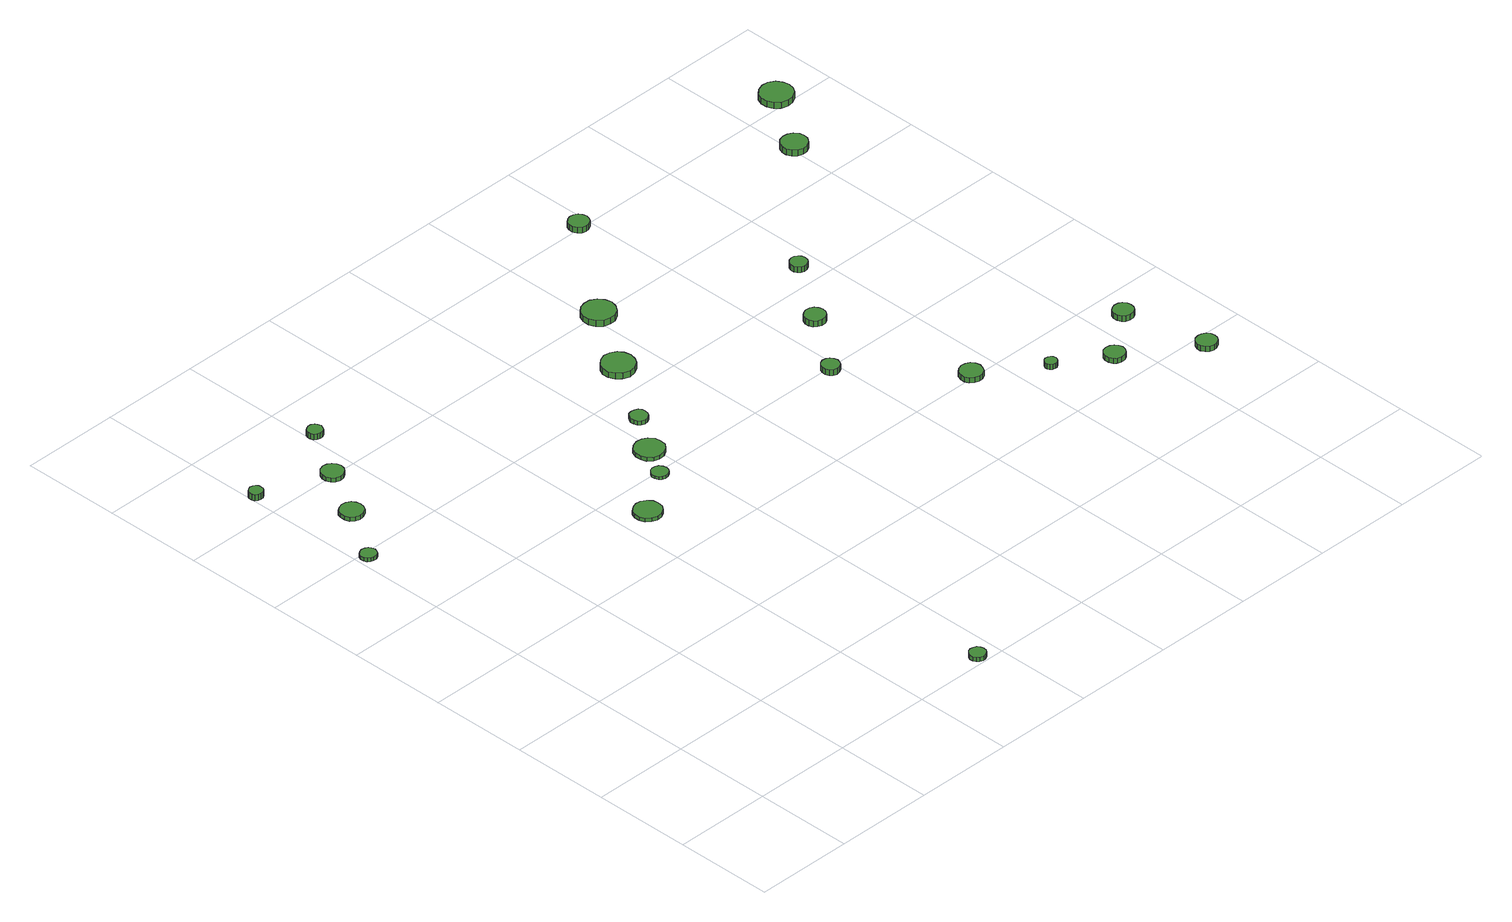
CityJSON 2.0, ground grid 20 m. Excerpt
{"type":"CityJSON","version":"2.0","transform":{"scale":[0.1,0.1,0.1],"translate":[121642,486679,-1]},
"CityObjects":{
"tree1":{"type":"SolitaryVegetationObject","attributes":{"function":"something"},"geometry":[{"type":"MultiSurface","lod":"1","boundaries":[[[0,1,2,3,4,5,6,7,8,9,10,11,12,13,14]],[[15,16,17,18,19,20,21,22,23,24,25,26,27,28,29]],[[0,29,28,1]],[[1,28,27,2]],[[2,27,26,3]],[[3,26,25,4]],[[4,25,24,5]],[[5,24,23,6]],[[6,23,22,7]],[[7,22,21,8]],[[8,21,20,9]],[[9,20,19,10]],[[10,19,18,11]],[[11,18,17,12]],[[12,17,16,13]],[[13,16,15,14]],[[14,15,29,0]]]}]},
"tree2":{"type":"SolitaryVegetationObject","attributes":{"function":"something"},"geometry":[{"type":"MultiSurface","lod":"1","boundaries":[[[30,31,32,33,34,35,36,37,38,39,40,41,42,43,44]],[[45,46,47,48,49,50,51,52,53,54,55,56,57,58,59]],[[30,59,58,31]],[[31,58,57,32]],[[32,57,56,33]],[[33,56,55,34]],[[34,55,54,35]],[[35,54,53,36]],[[36,53,52,37]],[[37,52,51,38]],[[38,51,50,39]],[[39,50,49,40]],[[40,49,48,41]],[[41,48,47,42]],[[42,47,46,43]],[[43,46,45,44]],[[44,45,59,30]]]}]},
"tree3":{"type":"SolitaryVegetationObject","attributes":{"function":"something"},"geometry":[{"type":"MultiSurface","lod":"1","boundaries":[[[60,61,62,63,64,65,66,67,68,69,70,71,72,73,74]],[[75,76,77,78,79,80,81,82,83,84,85,86,87,88,89]],[[60,89,88,61]],[[61,88,87,62]],[[62,87,86,63]],[[63,86,85,64]],[[64,85,84,65]],[[65,84,83,66]],[[66,83,82,67]],[[67,82,81,68]],[[68,81,80,69]],[[69,80,79,70]],[[70,79,78,71]],[[71,78,77,72]],[[72,77,76,73]],[[73,76,75,74]],[[74,75,89,60]]]}]},
"tree4":{"type":"SolitaryVegetationObject","attributes":{"function":"something"},"geometry":[{"type":"MultiSurface","lod":"1","boundaries":[[[90,91,92,93,94,95,96,97,98,99,100,101,102,103,104]],[[105,106,107,108,109,110,111,112,113,114,115,116,117,118,119]],[[90,119,118,91]],[[91,118,117,92]],[[92,117,116,93]],[[93,116,115,94]],[[94,115,114,95]],[[95,114,113,96]],[[96,113,112,97]],[[97,112,111,98]],[[98,111,110,99]],[[99,110,109,100]],[[100,109,108,101]],[[101,108,107,102]],[[102,107,106,103]],[[103,106,105,104]],[[104,105,119,90]]]}]},
"tree5":{"type":"SolitaryVegetationObject","attributes":{"function":"something"},"geometry":[{"type":"MultiSurface","lod":"1","boundaries":[[[120,121,122,123,124,125,126,127,128,129,130,131,132,133,134]],[[135,136,137,138,139,140,141,142,143,144,145,146,147,148,149]],[[120,149,148,121]],[[121,148,147,122]],[[122,147,146,123]],[[123,146,145,124]],[[124,145,144,125]],[[125,144,143,126]],[[126,143,142,127]],[[127,142,141,128]],[[128,141,140,129]],[[129,140,139,130]],[[130,139,138,131]],[[131,138,137,132]],[[132,137,136,133]],[[133,136,135,134]],[[134,135,149,120]]]}]},
"tree6":{"type":"SolitaryVegetationObject","attributes":{"function":"something"},"geometry":[{"type":"MultiSurface","lod":"1","boundaries":[[[150,151,152,153,154,155,156,157,158,159,160,161,162,163,164]],[[165,166,167,168,169,170,171,172,173,174,175,176,177,178,179]],[[150,179,178,151]],[[151,178,177,152]],[[152,177,176,153]],[[153,176,175,154]],[[154,175,174,155]],[[155,174,173,156]],[[156,173,172,157]],[[157,172,171,158]],[[158,171,170,159]],[[159,170,169,160]],[[160,169,168,161]],[[161,168,167,162]],[[162,167,166,163]],[[163,166,165,164]],[[164,165,179,150]]]}]},
"tree7":{"type":"SolitaryVegetationObject","attributes":{"function":"something"},"geometry":[{"type":"MultiSurface","lod":"1","boundaries":[[[180,181,182,183,184,185,186,187,188,189,190,191,192,193,194]],[[195,196,197,198,199,200,201,202,203,204,205,206,207,208,209]],[[180,209,208,181]],[[181,208,207,182]],[[182,207,206,183]],[[183,206,205,184]],[[184,205,204,185]],[[185,204,203,186]],[[186,203,202,187]],[[187,202,201,188]],[[188,201,200,189]],[[189,200,199,190]],[[190,199,198,191]],[[191,198,197,192]],[[192,197,196,193]],[[193,196,195,194]],[[194,195,209,180]]]}]},
"tree8":{"type":"SolitaryVegetationObject","attributes":{"function":"something"},"geometry":[{"type":"MultiSurface","lod":"1","boundaries":[[[210,211,212,213,214,215,216,217,218,219,220,221,222,223,224]],[[225,226,227,228,229,230,231,232,233,234,235,236,237,238,239]],[[210,239,238,211]],[[211,238,237,212]],[[212,237,236,213]],[[213,236,235,214]],[[214,235,234,215]],[[215,234,233,216]],[[216,233,232,217]],[[217,232,231,218]],[[218,231,230,219]],[[219,230,229,220]],[[220,229,228,221]],[[221,228,227,222]],[[222,227,226,223]],[[223,226,225,224]],[[224,225,239,210]]]}]},
"tree9":{"type":"SolitaryVegetationObject","attributes":{"function":"something"},"geometry":[{"type":"MultiSurface","lod":"1","boundaries":[[[240,241,242,243,244,245,246,247,248,249,250,251,252,253,254]],[[255,256,257,258,259,260,261,262,263,264,265,266,267,268,269]],[[240,269,268,241]],[[241,268,267,242]],[[242,267,266,243]],[[243,266,265,244]],[[244,265,264,245]],[[245,264,263,246]],[[246,263,262,247]],[[247,262,261,248]],[[248,261,260,249]],[[249,260,259,250]],[[250,259,258,251]],[[251,258,257,252]],[[252,257,256,253]],[[253,256,255,254]],[[254,255,269,240]]]}]},
"tree10":{"type":"SolitaryVegetationObject","attributes":{"function":"something"},"geometry":[{"type":"MultiSurface","lod":"1","boundaries":[[[270,271,272,273,274,275,276,277,278,279,280,281,282,283,284]],[[285,286,287,288,289,290,291,292,293,294,295,296,297,298,299]],[[270,299,298,271]],[[271,298,297,272]],[[272,297,296,273]],[[273,296,295,274]],[[274,295,294,275]],[[275,294,293,276]],[[276,293,292,277]],[[277,292,291,278]],[[278,291,290,279]],[[279,290,289,280]],[[280,289,288,281]],[[281,288,287,282]],[[282,287,286,283]],[[283,286,285,284]],[[284,285,299,270]]]}]},
"tree11":{"type":"SolitaryVegetationObject","attributes":{"function":"something"},"geometry":[{"type":"MultiSurface","lod":"1","boundaries":[[[300,301,302,303,304,305,306,307,308,309,310,311,312,313,314]],[[315,316,317,318,319,320,321,322,323,324,325,326,327,328,329]],[[300,329,328,301]],[[301,328,327,302]],[[302,327,326,303]],[[303,326,325,304]],[[304,325,324,305]],[[305,324,323,306]],[[306,323,322,307]],[[307,322,321,308]],[[308,321,320,309]],[[309,320,319,310]],[[310,319,318,311]],[[311,318,317,312]],[[312,317,316,313]],[[313,316,315,314]],[[314,315,329,300]]]}]},
"tree12":{"type":"SolitaryVegetationObject","attributes":{"function":"something"},"geometry":[{"type":"MultiSurface","lod":"1","boundaries":[[[330,331,332,333,334,335,336,337,338,339,340,341,342,343,344]],[[345,346,347,348,349,350,351,352,353,354,355,356,357,358,359]],[[330,359,358,331]],[[331,358,357,332]],[[332,357,356,333]],[[333,356,355,334]],[[334,355,354,335]],[[335,354,353,336]],[[336,353,352,337]],[[337,352,351,338]],[[338,351,350,339]],[[339,350,349,340]],[[340,349,348,341]],[[341,348,347,342]],[[342,347,346,343]],[[343,346,345,344]],[[344,345,359,330]]]}]},
"tree13":{"type":"SolitaryVegetationObject","attributes":{"function":"something"},"geometry":[{"type":"MultiSurface","lod":"1","boundaries":[[[360,361,362,363,364,365,366,367,368,369,370,371,372,373,374]],[[375,376,377,378,379,380,381,382,383,384,385,386,387,388,389]],[[360,389,388,361]],[[361,388,387,362]],[[362,387,386,363]],[[363,386,385,364]],[[364,385,384,365]],[[365,384,383,366]],[[366,383,382,367]],[[367,382,381,368]],[[368,381,380,369]],[[369,380,379,370]],[[370,379,378,371]],[[371,378,377,372]],[[372,377,376,373]],[[373,376,375,374]],[[374,375,389,360]]]}]},
"tree14":{"type":"SolitaryVegetationObject","attributes":{"function":"something"},"geometry":[{"type":"MultiSurface","lod":"1","boundaries":[[[390,391,392,393,394,395,396,397,398,399,400,401,402,403,404]],[[405,406,407,408,409,410,411,412,413,414,415,416,417,418,419]],[[390,419,418,391]],[[391,418,417,392]],[[392,417,416,393]],[[393,416,415,394]],[[394,415,414,395]],[[395,414,413,396]],[[396,413,412,397]],[[397,412,411,398]],[[398,411,410,399]],[[399,410,409,400]],[[400,409,408,401]],[[401,408,407,402]],[[402,407,406,403]],[[403,406,405,404]],[[404,405,419,390]]]}]},
"tree15":{"type":"SolitaryVegetationObject","attributes":{"function":"something"},"geometry":[{"type":"MultiSurface","lod":"1","boundaries":[[[420,421,422,423,424,425,426,427,428,429,430,431,432,433,434]],[[435,436,437,438,439,440,441,442,443,444,445,446,447,448,449]],[[420,449,448,421]],[[421,448,447,422]],[[422,447,446,423]],[[423,446,445,424]],[[424,445,444,425]],[[425,444,443,426]],[[426,443,442,427]],[[427,442,441,428]],[[428,441,440,429]],[[429,440,439,430]],[[430,439,438,431]],[[431,438,437,432]],[[432,437,436,433]],[[433,436,435,434]],[[434,435,449,420]]]}]},
"tree16":{"type":"SolitaryVegetationObject","attributes":{"function":"something"},"geometry":[{"type":"MultiSurface","lod":"1","boundaries":[[[450,451,452,453,454,455,456,457,458,459,460,461,462,463,464]],[[465,466,467,468,469,470,471,472,473,474,475,476,477,478,479]],[[450,479,478,451]],[[451,478,477,452]],[[452,477,476,453]],[[453,476,475,454]],[[454,475,474,455]],[[455,474,473,456]],[[456,473,472,457]],[[457,472,471,458]],[[458,471,470,459]],[[459,470,469,460]],[[460,469,468,461]],[[461,468,467,462]],[[462,467,466,463]],[[463,466,465,464]],[[464,465,479,450]]]}]},
"tree17":{"type":"SolitaryVegetationObject","attributes":{"function":"something"},"geometry":[{"type":"MultiSurface","lod":"1","boundaries":[[[480,481,482,483,484,485,486,487,488,489,490,491,492,493,494]],[[495,496,497,498,499,500,501,502,503,504,505,506,507,508,509]],[[480,509,508,481]],[[481,508,507,482]],[[482,507,506,483]],[[483,506,505,484]],[[484,505,504,485]],[[485,504,503,486]],[[486,503,502,487]],[[487,502,501,488]],[[488,501,500,489]],[[489,500,499,490]],[[490,499,498,491]],[[491,498,497,492]],[[492,497,496,493]],[[493,496,495,494]],[[494,495,509,480]]]}]},
"tree18":{"type":"SolitaryVegetationObject","attributes":{"function":"something"},"geometry":[{"type":"MultiSurface","lod":"1","boundaries":[[[510,511,512,513,514,515,516,517,518,519,520,521,522,523,524]],[[525,526,527,528,529,530,531,532,533,534,535,536,537,538,539]],[[510,539,538,511]],[[511,538,537,512]],[[512,537,536,513]],[[513,536,535,514]],[[514,535,534,515]],[[515,534,533,516]],[[516,533,532,517]],[[517,532,531,518]],[[518,531,530,519]],[[519,530,529,520]],[[520,529,528,521]],[[521,528,527,522]],[[522,527,526,523]],[[523,526,525,524]],[[524,525,539,510]]]}]},
"tree19":{"type":"SolitaryVegetationObject","attributes":{"function":"something"},"geometry":[{"type":"MultiSurface","lod":"1","boundaries":[[[540,541,542,543,544,545,546,547,548,549,550,551,552,553,554]],[[555,556,557,558,559,560,561,562,563,564,565,566,567,568,569]],[[540,569,568,541]],[[541,568,567,542]],[[542,567,566,543]],[[543,566,565,544]],[[544,565,564,545]],[[545,564,563,546]],[[546,563,562,547]],[[547,562,561,548]],[[548,561,560,549]],[[549,560,559,550]],[[550,559,558,551]],[[551,558,557,552]],[[552,557,556,553]],[[553,556,555,554]],[[554,555,569,540]]]}]},
"tree20":{"type":"SolitaryVegetationObject","attributes":{"function":"something"},"geometry":[{"type":"MultiSurface","lod":"1","boundaries":[[[570,571,572,573,574,575,576,577,578,579,580,581,582,583,584]],[[585,586,587,588,589,590,591,592,593,594,595,596,597,598,599]],[[570,599,598,571]],[[571,598,597,572]],[[572,597,596,573]],[[573,596,595,574]],[[574,595,594,575]],[[575,594,593,576]],[[576,593,592,577]],[[577,592,591,578]],[[578,591,590,579]],[[579,590,589,580]],[[580,589,588,581]],[[581,588,587,582]],[[582,587,586,583]],[[583,586,585,584]],[[584,585,599,570]]]}]},
"tree21":{"type":"SolitaryVegetationObject","attributes":{"function":"something"},"geometry":[{"type":"MultiSurface","lod":"1","boundaries":[[[600,601,602,603,604,605,606,607,608,609,610,611,612,613,614]],[[615,616,617,618,619,620,621,622,623,624,625,626,627,628,629]],[[600,629,628,601]],[[601,628,627,602]],[[602,627,626,603]],[[603,626,625,604]],[[604,625,624,605]],[[605,624,623,606]],[[606,623,622,607]],[[607,622,621,608]],[[608,621,620,609]],[[609,620,619,610]],[[610,619,618,611]],[[611,618,617,612]],[[612,617,616,613]],[[613,616,615,614]],[[614,615,629,600]]]}]},
"tree22":{"type":"SolitaryVegetationObject","attributes":{"function":"something"},"geometry":[{"type":"MultiSurface","lod":"1","boundaries":[[[630,631,632,633,634,635,636,637,638,639,640,641,642,643,644]],[[645,646,647,648,649,650,651,652,653,654,655,656,657,658,659]],[[630,659,658,631]],[[631,658,657,632]],[[632,657,656,633]],[[633,656,655,634]],[[634,655,654,635]],[[635,654,653,636]],[[636,653,652,637]],[[637,652,651,638]],[[638,651,650,639]],[[639,650,649,640]],[[640,649,648,641]],[[641,648,647,642]],[[642,647,646,643]],[[643,646,645,644]],[[644,645,659,630]]]}]},
"tree23":{"type":"SolitaryVegetationObject","attributes":{"function":"something"},"geometry":[{"type":"MultiSurface","lod":"1","boundaries":[[[660,661,662,663,664,665,666,667,668,669,670,671,672,673,674]],[[675,676,677,678,679,680,681,682,683,684,685,686,687,688,689]],[[660,689,688,661]],[[661,688,687,662]],[[662,687,686,663]],[[663,686,685,664]],[[664,685,684,665]],[[665,684,683,666]],[[666,683,682,667]],[[667,682,681,668]],[[668,681,680,669]],[[669,680,679,670]],[[670,679,678,671]],[[671,678,677,672]],[[672,677,676,673]],[[673,676,675,674]],[[674,675,689,660]]]}]}
},
"vertices":[
[40,989,15],[38,996,15],[35,1001,15],[29,1004,15],[22,1005,15],[16,1003,15],[11,999,15],[8,993,15],[8,986,15],[11,980,15],[16,976,15],[22,974,15],[29,974,15],[35,978,15],[38,983,15],[38,983,7],[35,978,7],[29,974,7],[22,974,7],[16,976,7],[11,980,7],[8,986,7],[8,993,7],[11,999,7],[16,1003,7],[22,1005,7],[29,1004,7],[35,1001,7],[38,996,7],[40,989,7],
[27,1255,20],[26,1261,20],[23,1265,20],[18,1268,20],[12,1269,20],[7,1267,20],[2,1263,20],[0,1258,20],[0,1252,20],[2,1247,20],[7,1243,20],[12,1242,20],[18,1242,20],[23,1245,20],[26,1250,20],[26,1250,7],[23,1245,7],[18,1242,7],[12,1242,7],[7,1243,7],[2,1247,7],[0,1252,7],[0,1258,7],[2,1263,7],[7,1267,7],[12,1269,7],[18,1268,7],[23,1265,7],[26,1261,7],[27,1255,7],
[117,1099,16],[115,1108,16],[110,1116,16],[101,1121,16],[92,1122,16],[83,1119,16],[75,1113,16],[72,1104,16],[72,1094,16],[75,1085,16],[83,1079,16],[92,1076,16],[101,1077,16],[110,1082,16],[115,1090,16],[115,1090,7],[110,1082,7],[101,1077,7],[92,1076,7],[83,1079,7],[75,1085,7],[72,1094,7],[72,1104,7],[75,1113,7],[83,1119,7],[92,1122,7],[101,1121,7],[110,1116,7],[115,1108,7],[117,1099,7],
[173,1202,17],[171,1211,17],[166,1218,17],[158,1223,17],[149,1224,17],[140,1221,17],[134,1215,17],[130,1207,17],[130,1198,17],[134,1189,17],[140,1183,17],[149,1180,17],[158,1181,17],[166,1186,17],[171,1193,17],[171,1193,8],[166,1186,8],[158,1181,8],[149,1180,8],[140,1183,8],[134,1189,8],[130,1198,8],[130,1207,8],[134,1215,8],[140,1221,8],[149,1224,8],[158,1223,8],[166,1218,8],[171,1211,8],[173,1202,8],
[575,19,17],[574,25,17],[570,31,17],[564,34,17],[557,35,17],[551,33,17],[546,28,17],[543,22,17],[543,15,17],[546,9,17],[551,5,17],[557,2,17],[564,3,17],[570,7,17],[574,12,17],[574,12,8],[570,7,8],[564,3,8],[557,2,8],[551,5,8],[546,9,8],[543,15,8],[543,22,8],[546,28,8],[551,33,8],[557,35,8],[564,34,8],[570,31,8],[574,25,8],[575,19,8],
[227,1304,23],[225,1310,23],[222,1315,23],[216,1319,23],[210,1319,23],[204,1317,23],[199,1313,23],[196,1307,23],[196,1301,23],[199,1295,23],[204,1291,23],[210,1289,23],[216,1289,23],[222,1293,23],[225,1298,23],[225,1298,11],[222,1293,11],[216,1289,11],[210,1289,11],[204,1291,11],[199,1295,11],[196,1301,11],[196,1307,11],[199,1313,11],[204,1317,11],[210,1319,11],[216,1319,11],[222,1315,11],[225,1310,11],[227,1304,11],
[483,727,17],[481,738,17],[474,747,17],[464,753,17],[453,754,17],[443,750,17],[434,743,17],[430,733,17],[430,722,17],[434,711,17],[443,704,17],[453,700,17],[464,701,17],[474,707,17],[481,716,17],[481,716,9],[474,707,9],[464,701,9],[453,700,9],[443,704,9],[434,711,9],[430,722,9],[430,733,9],[434,743,9],[443,750,9],[453,754,9],[464,753,9],[474,747,9],[481,738,9],[483,727,9],
[570,792,15],[568,799,15],[564,805,15],[558,808,15],[551,809,15],[545,807,15],[540,802,15],[537,796,15],[537,789,15],[540,782,15],[545,778,15],[551,776,15],[558,776,15],[564,780,15],[568,785,15],[568,785,9],[564,780,9],[558,776,9],[551,776,9],[545,778,9],[540,782,9],[537,789,9],[537,796,9],[540,802,9],[545,807,9],[551,809,9],[558,808,9],[564,805,9],[568,799,9],[570,792,9],
[618,853,16],[616,865,16],[608,875,16],[598,881,16],[586,882,16],[574,878,16],[565,870,16],[561,859,16],[561,847,16],[565,836,16],[574,828,16],[586,824,16],[598,825,16],[608,831,16],[616,841,16],[616,841,8],[608,831,8],[598,825,8],[586,824,8],[574,828,8],[565,836,8],[561,847,8],[561,859,8],[565,870,8],[574,878,8],[586,882,8],[598,881,8],[608,875,8],[616,865,8],[618,853,8],
[661,933,17],[660,940,17],[656,946,17],[649,949,17],[642,950,17],[635,948,17],[630,943,17],[627,936,17],[627,929,17],[630,923,17],[635,918,17],[642,915,17],[649,916,17],[656,920,17],[660,926,17],[660,926,8],[656,920,8],[649,916,8],[642,915,8],[635,918,8],[630,923,8],[627,929,8],[627,936,8],[630,943,8],[635,948,8],[642,950,8],[649,949,8],[656,946,8],[660,940,8],[661,933,8],
[758,1064,21],[755,1077,21],[748,1087,21],[736,1094,21],[723,1096,21],[710,1091,21],[700,1082,21],[694,1070,21],[694,1057,21],[700,1045,21],[710,1036,21],[723,1031,21],[736,1033,21],[748,1040,21],[755,1050,21],[755,1050,8],[748,1040,8],[736,1033,8],[723,1031,8],[710,1036,8],[700,1045,8],[694,1057,8],[694,1070,8],[700,1082,8],[710,1091,8],[723,1096,8],[736,1094,8],[748,1087,8],[755,1077,8],[758,1064,8],
[839,1190,28],[836,1203,28],[828,1214,28],[816,1221,28],[803,1222,28],[790,1218,28],[780,1209,28],[775,1197,28],[775,1183,28],[780,1171,28],[790,1162,28],[803,1158,28],[816,1159,28],[828,1166,28],[836,1177,28],[836,1177,15],[828,1166,15],[816,1159,15],[803,1158,15],[790,1162,15],[780,1171,15],[775,1183,15],[775,1197,15],[780,1209,15],[790,1218,15],[803,1222,15],[816,1221,15],[828,1214,15],[836,1203,15],[839,1190,15],
[1003,796,19],[1001,803,19],[997,809,19],[991,813,19],[983,814,19],[976,811,19],[971,806,19],[968,800,19],[968,792,19],[971,785,19],[976,780,19],[983,778,19],[991,779,19],[997,783,19],[1001,789,19],[1001,789,7],[997,783,7],[991,779,7],[983,778,7],[976,780,7],[971,785,7],[968,792,7],[968,800,7],[971,806,7],[976,811,7],[983,814,7],[991,813,7],[997,809,7],[1001,803,7],[1003,796,7],
[1167,607,19],[1165,616,19],[1160,624,19],[1151,628,19],[1142,629,19],[1133,626,19],[1126,620,19],[1122,611,19],[1122,602,19],[1126,593,19],[1133,587,19],[1142,584,19],[1151,585,19],[1160,590,19],[1165,598,19],[1165,598,8],[1160,590,8],[1151,585,8],[1142,584,8],[1133,587,8],[1126,593,8],[1122,602,8],[1122,611,8],[1126,620,8],[1133,626,8],[1142,629,8],[1151,628,8],[1160,624,8],[1165,616,8],[1167,607,8],
[1091,918,20],[1089,926,20],[1084,933,20],[1077,937,20],[1068,938,20],[1060,935,20],[1054,930,20],[1050,922,20],[1050,913,20],[1054,906,20],[1060,900,20],[1068,897,20],[1077,898,20],[1084,902,20],[1089,909,20],[1089,909,7],[1084,902,7],[1077,898,7],[1068,897,7],[1060,900,7],[1054,906,7],[1050,913,7],[1050,922,7],[1054,930,7],[1060,935,7],[1068,938,7],[1077,937,7],[1084,933,7],[1089,926,7],[1091,918,7],
[988,1397,30],[986,1405,30],[982,1412,30],[974,1416,30],[966,1417,30],[958,1414,30],[952,1409,30],[948,1401,30],[948,1393,30],[952,1385,30],[958,1379,30],[966,1377,30],[974,1378,30],[982,1382,30],[986,1389,30],[986,1389,18],[982,1382,18],[974,1378,18],[966,1377,18],[958,1379,18],[952,1385,18],[948,1393,18],[948,1401,18],[952,1409,18],[958,1414,18],[966,1417,18],[974,1416,18],[982,1412,18],[986,1405,18],[988,1397,18],
[1275,527,19],[1274,532,19],[1271,536,19],[1266,538,19],[1261,539,19],[1256,537,19],[1253,534,19],[1251,529,19],[1251,524,19],[1253,520,19],[1256,516,19],[1261,515,19],[1266,515,19],[1271,518,19],[1274,522,19],[1274,522,8],[1271,518,8],[1266,515,8],[1261,515,8],[1256,516,8],[1253,520,8],[1251,524,8],[1251,529,8],[1253,534,8],[1256,537,8],[1261,539,8],[1266,538,8],[1271,536,8],[1274,532,8],[1275,527,8],
[1175,1044,23],[1174,1051,23],[1170,1056,23],[1164,1060,23],[1157,1061,23],[1150,1058,23],[1145,1054,23],[1142,1047,23],[1142,1040,23],[1145,1034,23],[1150,1029,23],[1157,1027,23],[1164,1028,23],[1170,1032,23],[1174,1037,23],[1174,1037,11],[1170,1032,11],[1164,1028,11],[1157,1027,11],[1150,1029,11],[1145,1034,11],[1142,1040,11],[1142,1047,11],[1145,1054,11],[1150,1058,11],[1157,1061,11],[1164,1060,11],[1170,1056,11],[1174,1051,11],[1175,1044,11],
[1380,465,19],[1378,473,19],[1373,480,19],[1366,484,19],[1357,485,19],[1349,483,19],[1343,477,19],[1340,469,19],[1340,461,19],[1343,453,19],[1349,448,19],[1357,445,19],[1366,446,19],[1373,450,19],[1378,457,19],[1378,457,8],[1373,450,8],[1366,446,8],[1357,445,8],[1349,448,8],[1343,453,8],[1340,461,8],[1340,469,8],[1343,477,8],[1349,483,8],[1357,485,8],[1366,484,8],[1373,480,8],[1378,473,8],[1380,465,8],
[1517,374,19],[1516,382,19],[1511,389,19],[1503,393,19],[1495,394,19],[1487,392,19],[1481,386,19],[1477,378,19],[1477,370,19],[1481,362,19],[1487,357,19],[1495,354,19],[1503,355,19],[1511,359,19],[1516,366,19],[1516,366,8],[1511,359,8],[1503,355,8],[1495,354,8],[1487,357,8],[1481,362,8],[1477,370,8],[1477,378,8],[1481,386,8],[1487,392,8],[1495,394,8],[1503,393,8],[1511,389,8],[1516,382,8],[1517,374,8],
[1477,540,21],[1476,548,21],[1471,555,21],[1464,559,21],[1455,560,21],[1447,557,21],[1441,552,21],[1438,544,21],[1438,536,21],[1441,528,21],[1447,523,21],[1455,520,21],[1464,521,21],[1471,525,21],[1476,532,21],[1476,532,9],[1471,525,9],[1464,521,9],[1455,520,9],[1447,523,9],[1441,528,9],[1438,536,9],[1438,544,9],[1441,552,9],[1447,557,9],[1455,560,9],[1464,559,9],[1471,555,9],[1476,548,9],[1477,540,9],
[1431,1296,24],[1429,1306,24],[1422,1315,24],[1413,1320,24],[1403,1321,24],[1392,1318,24],[1384,1311,24],[1380,1301,24],[1380,1291,24],[1384,1281,24],[1392,1274,24],[1403,1270,24],[1413,1272,24],[1422,1277,24],[1429,1286,24],[1429,1286,11],[1422,1277,11],[1413,1272,11],[1403,1270,11],[1392,1274,11],[1384,1281,11],[1380,1291,11],[1380,1301,11],[1384,1311,11],[1392,1318,11],[1403,1321,11],[1413,1320,11],[1422,1315,11],[1429,1306,11],[1431,1296,11],
[1523,1423,21],[1520,1436,21],[1513,1447,21],[1501,1454,21],[1488,1455,21],[1475,1451,21],[1465,1442,21],[1460,1430,21],[1460,1417,21],[1465,1405,21],[1475,1396,21],[1488,1392,21],[1501,1393,21],[1513,1400,21],[1520,1410,21],[1520,1410,8],[1513,1400,8],[1501,1393,8],[1488,1392,8],[1475,1396,8],[1465,1405,8],[1460,1417,8],[1460,1430,8],[1465,1442,8],[1475,1451,8],[1488,1455,8],[1501,1454,8],[1513,1447,8],[1520,1436,8],[1523,1423,8]
]}
